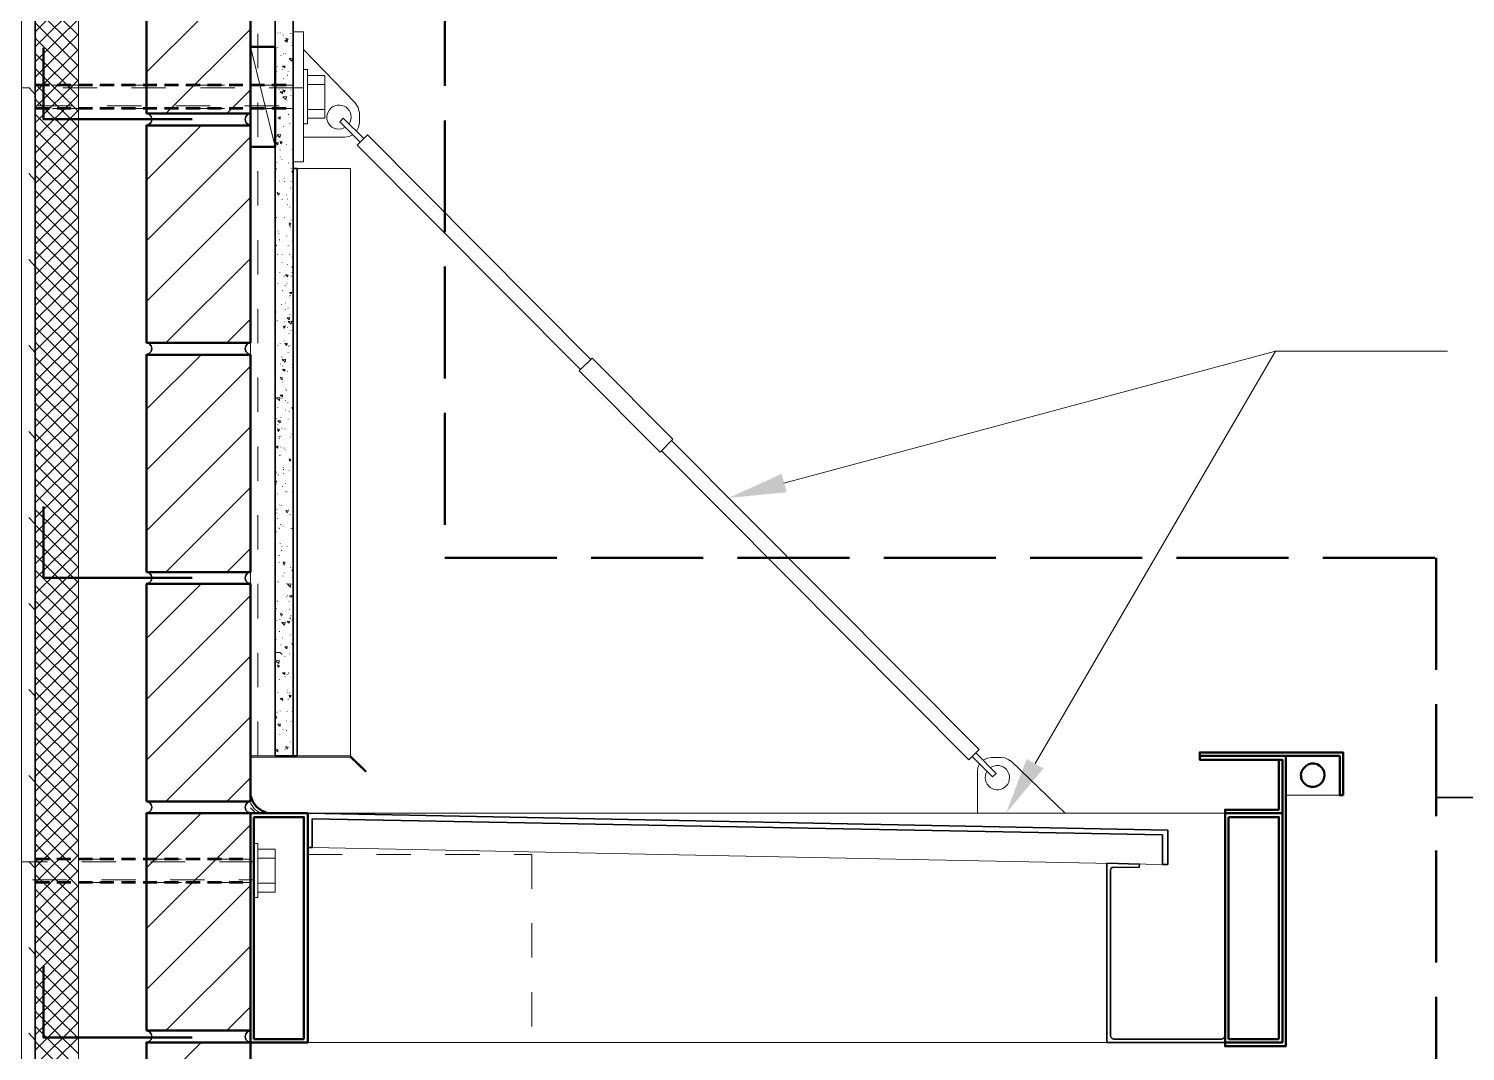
# Model space of a CAD drawing. Header units: inches. Extents: x 5 to 516, y -193 to 129.
# Drawn here: x 78.024 to 82.201, y -180.588 to -177.615 of the extents above; entities that cross this region are included whole.
import ezdxf

# ---------------------------------------------------------------- set-up
doc = ezdxf.new("R2010")
doc.units = ezdxf.units.IN
doc.header["$MEASUREMENT"] = 0
doc.linetypes.add('PDF_IMPORT', pattern=[1, 0.8, -0.2])
doc.layers.add('PDF8_Geometry', color=7, linetype='Continuous')
doc.layers.add('PDF8_Solid Fills', color=7, linetype='Continuous')

msp = doc.modelspace()

# ---------------------------------------------------------------- hatches: boundary and pattern name
at = {"layer": 'PDF8_Solid Fills', "transparency": 33554559}
for points in [[(78.0487701, -188.5757832), (78.0444044, -188.5757832), (78.0444044, -189.8902278), (78.0488489, -189.8857834), (78.0488487, -171.2291155), (78.0477376, -171.2291155)], [(78.0432922, -177.7746709), (78.0432922, -177.7824487), (78.0855144, -177.7824495), (78.0855144, -177.7746709)], [(78.1066241, -177.7746709), (78.1066241, -177.7824487), (78.1477352, -177.7824495), (78.1477352, -177.7746709)], [(78.1688483, -177.7746709), (78.1688483, -177.7824487), (78.2099594, -177.7824495), (78.2099594, -177.7746709)], [(78.2310725, -177.7746709), (78.2310725, -177.7824487), (78.2732948, -177.7824495), (78.2732948, -177.7746709)], [(78.2932922, -177.7746709), (78.2932922, -177.7824487), (78.3355145, -177.7824495), (78.3355145, -177.7746709)], [(78.3566241, -177.7746709), (78.3566241, -177.7824487), (78.3977352, -177.7824495), (78.3977352, -177.7746709)], [(78.4188483, -177.7746709), (78.4188483, -177.7824487), (78.4599595, -177.7824495), (78.4599595, -177.7746709)], [(78.4810726, -177.7746709), (78.4810726, -177.7824487), (78.5232948, -177.7824495), (78.5232948, -177.7746709)], [(78.5432923, -177.7746709), (78.5432923, -177.7824487), (78.5855145, -177.7824495), (78.5855145, -177.7746709)], [(78.6066241, -177.7746709), (78.6066241, -177.7824487), (78.6477353, -177.7824495), (78.6477353, -177.7746709)], [(78.6688484, -177.7746709), (78.6688484, -177.7824487), (78.7099595, -177.7824495), (78.7099595, -177.7746709)], [(78.7310726, -177.7746709), (78.7310726, -177.7824487), (78.7732948, -177.7824495), (78.7732948, -177.7746709)], [(78.0432922, -177.8424493), (78.0432922, -177.8502271), (78.0855144, -177.8502268), (78.0855144, -177.8424493)], [(78.1066241, -177.8424493), (78.1066241, -177.8502271), (78.1477352, -177.8502268), (78.1477352, -177.8424493)], [(78.1688483, -177.8424493), (78.1688483, -177.8502271), (78.2099594, -177.8502268), (78.2099594, -177.8424493)], [(78.2310725, -177.8424493), (78.2310725, -177.8502271), (78.2732948, -177.8502268), (78.2732948, -177.8424493)], [(78.2932922, -177.8424493), (78.2932922, -177.8502271), (78.3355145, -177.8502268), (78.3355145, -177.8424493)], [(78.3566241, -177.8424493), (78.3566241, -177.8502271), (78.3977352, -177.8502268), (78.3977352, -177.8424493)], [(78.4188483, -177.8424493), (78.4188483, -177.8502271), (78.4599595, -177.8502268), (78.4599595, -177.8424493)], [(78.4810726, -177.8424493), (78.4810726, -177.8502271), (78.5232948, -177.8502268), (78.5232948, -177.8424493)], [(78.5432923, -177.8424493), (78.5432923, -177.8502271), (78.5855145, -177.8502268), (78.5855145, -177.8424493)], [(78.6066241, -177.8424493), (78.6066241, -177.8502271), (78.6477353, -177.8502268), (78.6477353, -177.8424493)], [(78.6688484, -177.8424493), (78.6688484, -177.8502271), (78.7099595, -177.8502268), (78.7099595, -177.8424493)], [(78.7310726, -177.8424493), (78.7310726, -177.8502271), (78.7732948, -177.8502268), (78.7732948, -177.8424493)], [(78.0432922, -180.0246711), (78.0432922, -180.0324489), (78.0855144, -180.0324497), (78.0855144, -180.0246711)], [(78.1055164, -180.0246711), (78.1055164, -180.0324489), (78.1477387, -180.0324497), (78.1477387, -180.0246711)], [(78.1688483, -180.0246711), (78.1688483, -180.0324489), (78.2099594, -180.0324497), (78.2099594, -180.0246711)], [(78.2310725, -180.0246711), (78.2310725, -180.0324489), (78.2721837, -180.0324497), (78.2721837, -180.0246711)], [(78.2932922, -180.0246711), (78.2932922, -180.0324489), (78.3355145, -180.0324497), (78.3355145, -180.0246711)], [(78.3566241, -180.0246711), (78.3566241, -180.0324489), (78.3977352, -180.0324497), (78.3977352, -180.0246711)], [(78.4188483, -180.0246711), (78.4188483, -180.0324489), (78.4599595, -180.0324497), (78.4599595, -180.0246711)], [(78.4810726, -180.0246711), (78.4810726, -180.0324489), (78.5232948, -180.0324497), (78.5232948, -180.0246711)], [(78.5432923, -180.0246711), (78.5432923, -180.0324489), (78.5855145, -180.0324497), (78.5855145, -180.0246711)], [(78.6066241, -180.0246711), (78.6066241, -180.0324489), (78.6477353, -180.0324497), (78.6477353, -180.0246711)], [(78.0432922, -180.0924495), (78.0432922, -180.1002273), (78.0855144, -180.100227), (78.0855144, -180.0924495)], [(78.1055164, -180.0924495), (78.1055164, -180.1002273), (78.1477387, -180.100227), (78.1477387, -180.0924495)], [(78.1688483, -180.0924495), (78.1688483, -180.1002273), (78.2099594, -180.100227), (78.2099594, -180.0924495)], [(78.2310725, -180.0924495), (78.2310725, -180.1002273), (78.2721837, -180.100227), (78.2721837, -180.0924495)], [(78.2932922, -180.0924495), (78.2932922, -180.1002273), (78.3355145, -180.100227), (78.3355145, -180.0924495)], [(78.3566241, -180.0924495), (78.3566241, -180.1002273), (78.3977352, -180.100227), (78.3977352, -180.0924495)], [(78.4188483, -180.0924495), (78.4188483, -180.1002273), (78.4599595, -180.100227), (78.4599595, -180.0924495)], [(78.4810726, -180.0924495), (78.4810726, -180.1002273), (78.5232948, -180.100227), (78.5232948, -180.0924495)], [(78.5432923, -180.0924495), (78.5432923, -180.1002273), (78.5855145, -180.100227), (78.5855145, -180.0924495)], [(78.6066241, -180.0924495), (78.6066241, -180.1002273), (78.6477353, -180.100227), (78.6477353, -180.0924495)]]:
    msp.add_hatch(color=256, dxfattribs=at).paths.add_polyline_path(points)

# ---------------------------------------------------------------- linework, layer by layer
at = {"layer": 'PDF8_Geometry', "lineweight": 35}
for points in [[(78.0021816, -189.8957837), (78.0021816, -171.2291155), (78.0432928, -171.2291155), (78.0432928, -189.8957837)], [(78.7410688, -179.7291162), (78.7410688, -171.2291155), (78.793291, -171.2291155), (78.793291, -179.7291162)], [(78.8044052, -178.0213383), (78.8044052, -179.7291162), (78.7932941, -179.7291162), (78.7932941, -178.0213383)]]:
    msp.add_lwpolyline(points, close=True, dxfattribs=at)
at = {"layer": 'PDF8_Geometry', "lineweight": 15}
for points in [[(78.7410688, -179.7291162), (78.7410688, -171.2291155), (78.6688466, -171.2291155), (78.6688466, -179.7291162)], [(78.1688483, -189.8957837), (78.1688483, -175.9368932), (78.0432928, -175.9368932), (78.0432928, -189.8957837)]]:
    msp.add_lwpolyline(points, close=True, dxfattribs=at)
at = {"layer": 'PDF8_Geometry', "linetype": 'PDF_IMPORT', "lineweight": 15, "ltscale": 0.084444}
msp.add_lwpolyline([(78.6899575, -179.7291162), (78.6899575, -171.229115)], dxfattribs=at)
at = {"layer": 'PDF8_Geometry', "lineweight": 50}
for points in [[(78.3666248, -177.8613383), (78.3666248, -177.229116), (78.6688471, -177.229116), (78.6688471, -177.8613383)], [(78.6688484, -177.9580041), (78.6688484, -177.666893), (78.7410706, -177.666893), (78.7410706, -177.9580041)], [(78.3666248, -178.528005), (78.3666248, -177.8957827), (78.6688471, -177.8957827), (78.6688471, -178.528005)], [(78.3666248, -179.1946717), (78.3666248, -178.5624495), (78.6688471, -178.5624495), (78.6688471, -179.1946717)], [(78.3666248, -179.8613384), (78.3666248, -179.2291162), (78.6688471, -179.2291162), (78.6688471, -179.8613384)], [(81.6588479, -179.8857822), (81.6588479, -179.7402266), (81.6688479, -179.7402266), (81.6688479, -179.8957822), (81.5021812, -179.8957822), (81.5021812, -179.8857822)], [(78.3666248, -180.5280052), (78.3666248, -179.8957829), (78.6688471, -179.8957829), (78.6688471, -180.5280052)], [(78.3666248, -181.1946719), (78.3666248, -180.5624496), (78.6688471, -180.5624496), (78.6688471, -181.1946719)]]:
    msp.add_lwpolyline(points, close=True, dxfattribs=at)
at = {"layer": 'PDF8_Geometry', "lineweight": 15}
for points in [[(78.3666248, -177.7413378), (78.6688471, -177.4391155)], [(78.0432922, -177.6235603), (78.1688478, -177.4980047)], [(78.1688483, -177.6346709), (78.0432928, -177.5102265)], [(78.0432922, -177.666893), (78.1688478, -177.5424485)], [(78.1688483, -177.6791158), (78.0432928, -177.5535603)], [(78.0432922, -177.7113379), (78.1688478, -177.5868934)], [(78.1688483, -177.7235596), (78.0432928, -177.598004)], [(78.0432922, -177.7557816), (78.1688478, -177.6302261)], [(78.1688483, -177.7668934), (78.0432928, -177.642449)], [(78.4232926, -177.8613374), (78.6688482, -177.6157819)], [(78.7488496, -177.6280045), (78.7488496, -177.6268934)], [(78.7555138, -177.6280045), (78.7555138, -177.6268934)], [(78.7644023, -177.6335599), (78.7644023, -177.6324488)], [(78.7755152, -177.6468935), (78.7755152, -177.6535602), (78.7688485, -177.6491157)], [(78.7755152, -177.6468938), (78.7688485, -177.649116)], [(78.7788473, -177.6446705), (78.7721806, -177.6424483)], [(78.7788475, -177.6446714), (78.774403, -177.650227), (78.7721808, -177.6424492)], [(78.7866281, -177.6291156), (78.7866281, -177.6280045)], [(78.7899602, -177.6546712), (78.7899602, -177.6535601)], [(78.7932923, -178.0013381), (78.7932923, -177.6235603), (78.8232923, -177.6235603)], [(78.8232944, -177.6235603), (78.8232944, -178.0013381), (78.7932944, -178.0013381)], [(78.0432922, -177.8002265), (78.1688478, -177.674671)], [(78.1688483, -177.8113372), (78.0432928, -177.6868927)], [(78.7410688, -177.9580047), (78.6688466, -177.6668936)], [(78.7488496, -177.6691162), (78.7488496, -177.6680051)], [(78.7577382, -177.6935597), (78.7577382, -177.6924486)], [(78.7655145, -177.6891154), (78.7655145, -177.6880043)], [(78.771071, -177.6868933), (78.771071, -177.6857822)], [(78.788848, -177.6646708), (78.788848, -177.6635597)], [(78.8232944, -177.6746716), (78.9732945, -177.8302271)], [(78.0432922, -177.8435604), (78.1688478, -177.7191159)], [(78.1688483, -177.8557821), (78.0432928, -177.7302265)], [(78.7444054, -177.7391157), (78.7444054, -177.7380045)], [(78.7466252, -177.7246718), (78.7466252, -177.7235607)], [(78.7688466, -177.7224483), (78.7688466, -177.7280039), (78.7621799, -177.7235594)], [(78.7688466, -177.7224485), (78.7621799, -177.7235596)], [(78.7621824, -177.7335603), (78.7621824, -177.7324492)], [(78.7910702, -177.7002269), (78.788848, -177.7091157), (78.7810702, -177.701338)], [(78.7910724, -177.7002261), (78.7810724, -177.7013372)], [(78.8232944, -177.8913385), (78.8344056, -177.8913385), (78.8344056, -177.7335607), (78.8232944, -177.7335607)], [(78.0432922, -177.8880041), (78.1688478, -177.7635597)], [(78.0432922, -177.7791152), (78.0432922, -177.778004)], [(78.1688483, -177.900227), (78.0432928, -177.7746714)], [(78.7444054, -177.7802274), (78.7444054, -177.7791162)], [(78.7655145, -177.759116), (78.7655145, -177.7580049)], [(78.7766274, -177.7502263), (78.7766274, -177.7491152)], [(78.7788473, -177.7402267), (78.7788473, -177.7391156)], [(78.8344028, -177.7502263), (78.885514, -177.7502263)], [(78.8344028, -177.776893), (78.885514, -177.776893)], [(78.8855141, -177.8746714), (78.8855141, -177.7502269)], [(78.0432922, -177.8057819), (78.0244033, -177.7857819)], [(78.0432922, -177.932449), (78.1688478, -177.8080046)], [(78.1688483, -177.9446708), (78.0432928, -177.8191152)], [(78.59996, -177.8613374), (78.6688489, -177.7924485)], [(78.7521817, -177.7924491), (78.7521817, -177.791338)], [(78.7621824, -177.7968931), (78.7621824, -177.8035597), (78.7555158, -177.7980042)], [(78.7621824, -177.7968933), (78.7555158, -177.7980045)], [(78.7732908, -177.8113372), (78.7632908, -177.8124483)], [(78.7699588, -177.7946712), (78.7632921, -177.792449)], [(78.76996, -177.794671), (78.7666267, -177.7991155), (78.7632934, -177.7924488)], [(78.7732943, -177.811338), (78.7721831, -177.8202269), (78.7632943, -177.8124491)], [(78.7866281, -177.7935601), (78.7866281, -177.792449)], [(78.7866281, -177.8102273), (78.7866281, -177.8091162)], [(78.0432922, -177.9768939), (78.1688478, -177.8513384)], [(78.1688483, -177.9880046), (78.0432928, -177.8635602)], [(78.742181, -177.8357829), (78.742181, -177.8346718)], [(78.742181, -177.8635607), (78.742181, -177.8624496)], [(78.7588504, -177.8457825), (78.7588504, -177.8446714)], [(78.774403, -177.8246711), (78.774403, -177.82356)], [(78.7799595, -177.8646706), (78.7799595, -177.8635595)], [(78.7932923, -177.8468936), (78.7932923, -177.8457825)], [(78.8344028, -177.8491157), (78.885514, -177.8491157)], [(78.977736, -177.9124487), (78.9832916, -177.9013376), (78.9855138, -177.8880043), (78.9855138, -177.8602265), (78.9821805, -177.8435598), (78.9732916, -177.8302265)], [(78.0432922, -178.0213377), (78.1688478, -177.8957822)], [(78.3666248, -178.0546708), (78.5255137, -177.8957819)], [(78.7555138, -177.8713379), (78.7555138, -177.8780046), (78.7499582, -177.872449)], [(78.7555138, -177.8713382), (78.7499582, -177.8724493)], [(78.7655145, -177.8991159), (78.7655145, -177.8980048)], [(78.7832915, -177.8902263), (78.7832915, -177.8891152)], [(78.8344028, -177.8746714), (78.885514, -177.8746714)], [(78.9244036, -177.906894), (78.9344036, -177.9057829), (78.9444036, -177.9013385)], [(78.9988497, -177.9335601), (78.9388496, -177.8746712), (78.9288496, -177.8857823), (78.9877385, -177.9446712)], [(78.0432922, -178.0646716), (78.1688478, -177.9402271)], [(78.1688483, -178.0324495), (78.0432928, -177.9080051)], [(78.3666248, -178.2313382), (78.6688471, -177.929116)], [(78.7499607, -177.9457827), (78.7488496, -177.9524494), (78.7432941, -177.9468938)], [(78.7499618, -177.9457818), (78.7432952, -177.946893)], [(78.745513, -177.9280048), (78.745513, -177.9268937)], [(78.756626, -177.9224483), (78.746626, -177.9235594)], [(78.7566283, -177.9224491), (78.7544061, -177.931338), (78.7466283, -177.9235602)], [(78.7510695, -177.9291158), (78.7510695, -177.9280047)], [(78.7610702, -177.9435597), (78.7555147, -177.9424486)], [(78.7610715, -177.9435606), (78.7577382, -177.9491162), (78.7555159, -177.9424495)], [(78.7921801, -177.9113377), (78.7921801, -177.9102266)], [(78.8232944, -177.9302269), (78.9432945, -177.9302269), (78.9555167, -177.9280047), (78.9666278, -177.9235602)], [(78.9788482, -177.9535604), (79.0088482, -177.9235604)], [(79.6577378, -178.5757823), (79.0088488, -177.92356)], [(78.0432922, -178.1091153), (78.1688478, -177.9846709)], [(78.1688483, -178.0768933), (78.0432928, -177.9513377)], [(78.7555138, -177.9680043), (78.7555138, -177.9668932)], [(78.7555138, -177.9880046), (78.7555138, -177.9868935)], [(78.7732908, -177.9524494), (78.7732908, -177.9513383)], [(78.7899602, -177.9668932), (78.7899602, -177.9657821)], [(78.7921801, -177.9557826), (78.7921801, -177.9546715)], [(79.6288478, -178.6057822), (78.9788478, -177.9535599)], [(78.0432922, -178.1535602), (78.1688478, -178.0280047)], [(78.1688483, -178.1213382), (78.0432928, -177.9957826)], [(78.7432921, -178.0213375), (78.742181, -178.026893), (78.7410699, -178.026893)], [(78.7432932, -178.0213377), (78.7410709, -178.0213377)], [(78.745513, -178.0046717), (78.745513, -178.0035606)], [(78.759958, -177.994671), (78.759958, -177.9935599)], [(78.7799595, -178.0057817), (78.7799595, -178.0046706)], [(78.7877358, -178.0224488), (78.7877358, -178.0213377)], [(78.7932912, -178.0335604), (78.7921801, -178.0368938), (78.7888467, -178.029116)], [(78.7932923, -178.0313373), (78.7888478, -178.0291151)], [(78.8044052, -178.0213377), (78.9599608, -178.0213377), (78.9599608, -179.7291156), (78.8044052, -179.7291156)], [(78.0432922, -178.0557819), (78.0244033, -178.0357819)], [(78.0432922, -178.198004), (78.1688478, -178.0724484)], [(78.1688483, -178.1646709), (78.0432928, -178.0402264)], [(78.7532939, -178.0580052), (78.7532939, -178.056894)], [(78.7666267, -178.0491155), (78.7666267, -178.0480044)], [(78.7677389, -178.0602273), (78.7677389, -178.0591162)], [(78.7877358, -178.0591151), (78.7877358, -178.058004)], [(78.1688483, -178.2091158), (78.0432928, -178.0846713)], [(78.3666248, -178.4080045), (78.6688471, -178.1057823)], [(78.7532939, -178.0935604), (78.7466272, -178.0913382)], [(78.7532952, -178.0935602), (78.7499618, -178.0991157), (78.7466285, -178.0913379)], [(78.7610702, -178.1113375), (78.7610702, -178.1102263)], [(78.7732908, -178.0991157), (78.7732908, -178.0980046)], [(78.7766274, -178.1102264), (78.7766274, -178.1091153)], [(78.7855159, -178.0780043), (78.7855159, -178.0768932)], [(78.0432922, -178.2413378), (78.1688478, -178.1168934)], [(78.1688483, -178.2535596), (78.0432928, -178.128004)], [(78.7766274, -178.1257824), (78.7766274, -178.1246713)], [(78.7832915, -178.1335599), (78.7832915, -178.1324488)], [(78.0432922, -178.2857827), (78.1688478, -178.1613383)], [(78.1688483, -178.2980045), (78.0432928, -178.1724489)], [(78.7444054, -178.1635598), (78.7444054, -178.1624487)], [(78.7677389, -178.1646709), (78.7677389, -178.1635598)], [(78.7866249, -178.1813378), (78.7832915, -178.1868933), (78.7810693, -178.1791156)], [(78.7810717, -178.1891155), (78.7810717, -178.1880044)], [(78.7866281, -178.181338), (78.7810726, -178.1791158)], [(78.7855159, -178.1913376), (78.7855159, -178.1902265)], [(78.7877358, -178.1713384), (78.7877358, -178.1702273)], [(78.0432922, -178.3302265), (78.1688478, -178.2046709)], [(78.1688483, -178.3424494), (78.0432928, -178.2168938)], [(78.7499618, -178.2035605), (78.7499618, -178.2024493)], [(78.7510695, -178.2102268), (78.7510695, -178.2091157)], [(78.7532939, -178.2291161), (78.7532939, -178.228005)], [(78.774403, -178.2180043), (78.774403, -178.2168932)], [(78.7910724, -178.2313382), (78.7910724, -178.2302271)], [(78.7921801, -178.2235596), (78.7921801, -178.2224485)], [(78.0432922, -178.3746714), (78.1688478, -178.2491158)], [(78.1688483, -178.3857821), (78.0432928, -178.2613376)], [(78.7410688, -178.2480042), (78.7444021, -178.2435598)], [(78.7444054, -178.24356), (78.741072, -178.2424488)], [(78.7477374, -178.2713377), (78.7477374, -178.2702266)], [(78.7610702, -178.2713377), (78.7610702, -178.2702266)], [(78.7788473, -178.244671), (78.7788473, -178.2435599)], [(78.7821839, -178.2724488), (78.7821839, -178.2713377)], [(78.7899602, -178.2791152), (78.7899602, -178.2780041)], [(78.0432922, -178.3057819), (78.0244033, -178.2857819)], [(78.0432922, -178.4191163), (78.1688478, -178.2935607)], [(78.1688483, -178.430227), (78.0432928, -178.3057825)], [(78.4232926, -178.5280042), (78.6688482, -178.2824486)], [(78.7544061, -178.3235601), (78.7544061, -178.322449)], [(78.7610702, -178.2957823), (78.7610702, -178.2946712)], [(78.7766274, -178.3002266), (78.7766274, -178.2991155)], [(78.7932923, -178.3057819), (78.7888478, -178.306893)], [(78.7932923, -178.3113372), (78.7888478, -178.3068928)], [(78.0432922, -178.462449), (78.1688478, -178.3380045)], [(78.1688483, -178.4746719), (78.0432928, -178.3491163)], [(78.7488496, -178.3568932), (78.7488496, -178.3557821)], [(78.7666267, -178.3346708), (78.7666267, -178.3335596)], [(78.7699588, -178.3613375), (78.7699588, -178.3602264)], [(78.7788473, -178.3313376), (78.7721806, -178.3291153)], [(78.7788485, -178.3313385), (78.7755152, -178.335783), (78.7721819, -178.3291163)], [(78.7721831, -178.3324486), (78.7721831, -178.3313375)], [(78.774403, -178.3557821), (78.774403, -178.354671)], [(78.7877358, -178.3346708), (78.7877358, -178.3335596)], [(78.788848, -178.3246712), (78.788848, -178.3235601)], [(78.0432922, -178.5068939), (78.1688478, -178.3824494)], [(78.1688483, -178.5191156), (78.0432928, -178.3935601)], [(78.7621824, -178.3768935), (78.7621824, -178.3757824)], [(78.7888469, -178.3802265), (78.7877358, -178.3857821), (78.7821803, -178.3813376)], [(78.788848, -178.3802267), (78.7821813, -178.3813378)], [(78.7821839, -178.3924485), (78.7821839, -178.3913373)], [(78.7855159, -178.3902263), (78.7855159, -178.3891152)], [(78.0432922, -178.5513377), (78.1688478, -178.4257821)], [(78.1688483, -178.5624495), (78.0432928, -178.438005)], [(78.7432932, -178.4391155), (78.7432932, -178.4380044)], [(78.7588504, -178.4180041), (78.7588504, -178.416893)], [(78.7699588, -178.431338), (78.7699588, -178.4302269)], [(78.771071, -178.4124488), (78.771071, -178.4113377)], [(78.7788473, -178.4268938), (78.7788473, -178.4257826)], [(78.7832915, -178.4457819), (78.7832915, -178.4446708)], [(78.0432922, -178.5957826), (78.1688478, -178.470227)], [(78.1688483, -178.6068932), (78.0432928, -178.4824488)], [(78.59996, -178.5280042), (78.6688489, -178.4591153)], [(78.7410688, -178.4824493), (78.7410688, -178.4813382)], [(78.7466252, -178.4646711), (78.7466252, -178.46356)], [(78.7699588, -178.4802272), (78.7644032, -178.4791161)], [(78.76996, -178.480227), (78.7666267, -178.4857825), (78.7644045, -178.4791158)], [(78.7688466, -178.4680043), (78.7688466, -178.4668932)], [(78.7699588, -178.4780039), (78.7699588, -178.4768928)], [(78.7821828, -178.4546713), (78.7810717, -178.4613379), (78.7755161, -178.4557824)], [(78.7821839, -178.4546715), (78.7755172, -178.4557826)], [(78.7766274, -178.4835604), (78.7766274, -178.4824493)], [(78.7888469, -178.4646708), (78.7877358, -178.4735597), (78.7788469, -178.4657819)], [(78.788848, -178.4646711), (78.778848, -178.4657822)], [(78.7844037, -178.4657822), (78.7844037, -178.4646711)], [(78.7921801, -178.4535605), (78.7921801, -178.4524494)], [(78.0432922, -178.6391153), (78.1688478, -178.5146708)], [(78.1688483, -178.6513381), (78.0432928, -178.5257826)], [(78.7555138, -178.5302274), (78.7555138, -178.5291163)], [(78.7666267, -178.5235599), (78.7666267, -178.5224488)], [(78.7755141, -178.5291161), (78.774403, -178.5357827), (78.7688475, -178.5302272)], [(78.7755152, -178.5291152), (78.7688485, -178.5302263)], [(78.7810717, -178.5013374), (78.7810717, -178.5002263)], [(78.7877358, -178.4924489), (78.7877358, -178.4913378)], [(78.0432922, -178.5557819), (78.0244033, -178.5357819)], [(78.0432922, -178.6835602), (78.1688478, -178.5591157)], [(78.1688483, -178.6957819), (78.0432928, -178.5702263)], [(78.3666248, -178.7213375), (78.5255137, -178.5624486)], [(78.7488496, -178.5357827), (78.7488496, -178.5346716)], [(78.759958, -178.5702269), (78.759958, -178.5691158)], [(78.7788473, -178.556893), (78.7788473, -178.5557819)], [(78.7799595, -178.5391159), (78.7799595, -178.5380048)], [(78.7832915, -178.5368938), (78.7832915, -178.5357827)], [(79.8966275, -178.8080048), (79.8599608, -178.8457826), (79.6244053, -178.6091159), (79.662183, -178.5724492)], [(79.8966271, -178.8080052), (79.6621827, -178.5724496)], [(80.2199598, -178.9357823), (81.6488489, -178.5524489), (82.1488489, -178.5524489)], [(80.9499606, -179.7513375), (81.6488496, -178.5524486)], [(78.0432922, -178.7280039), (78.1688478, -178.6024484)], [(78.1688483, -178.7391157), (78.0432928, -178.6146713)], [(78.3666248, -178.898005), (78.6688471, -178.5957827)], [(78.756626, -178.5902272), (78.756626, -178.5891161)], [(78.7710699, -178.5757819), (78.7699588, -178.5846708), (78.7610699, -178.576893)], [(78.771071, -178.5757823), (78.761071, -178.5768934)], [(78.7688466, -178.6046709), (78.7688466, -178.6102264), (78.7621799, -178.605782)], [(78.7688466, -178.6046711), (78.7621799, -178.6057822)], [(78.7632946, -178.5957826), (78.7632946, -178.5946715)], [(78.7644023, -178.5791154), (78.7644023, -178.5780043)], [(78.7766274, -178.6124486), (78.7766274, -178.6113374)], [(78.7910724, -178.5913383), (78.7910724, -178.5902272)], [(78.7910724, -178.6002268), (78.7910724, -178.5991157)], [(78.0432922, -178.7724488), (78.1688478, -178.6468933)], [(78.7621824, -178.6302267), (78.7555158, -178.6280045)], [(78.7621837, -178.6302265), (78.7588504, -178.6357821), (78.755517, -178.6280043)], [(78.7621824, -178.634671), (78.7621824, -178.6335599)], [(78.7632946, -178.6424485), (78.7632946, -178.6413374)], [(78.0432922, -178.8168937), (78.1688478, -178.6913382)], [(78.1688483, -178.7835595), (78.0432928, -178.659115)], [(78.754405, -178.686893), (78.7532939, -178.6957819), (78.744405, -178.6880041)], [(78.7544061, -178.6868934), (78.7444061, -178.6880045)], [(78.7621824, -178.6791157), (78.7621824, -178.6846712), (78.7555158, -178.6802268)], [(78.7621824, -178.6791159), (78.7555158, -178.680227)], [(78.759958, -178.6902266), (78.759958, -178.6891155)], [(78.771071, -178.6957819), (78.771071, -178.6946708)], [(78.7721831, -178.6624488), (78.7721831, -178.6613377)], [(78.7732908, -178.6680041), (78.7732908, -178.666893)], [(78.0432922, -178.8602264), (78.1688478, -178.735782)], [(78.1688483, -178.8280044), (78.0432928, -178.7035599)], [(78.7488496, -178.7168933), (78.7488496, -178.7157822)], [(78.771071, -178.7235597), (78.771071, -178.7224486)], [(78.7777396, -178.7013384), (78.7777396, -178.7002272)], [(78.7810717, -178.7280039), (78.7810717, -178.7268928)], [(78.7932912, -178.7202263), (78.7921801, -178.7235597), (78.7888467, -178.7157819)], [(78.7932923, -178.7168933), (78.7888478, -178.7157822)], [(78.0432922, -178.9046713), (78.1688478, -178.7802269)], [(78.1688483, -178.8724493), (78.0432928, -178.7468937)], [(78.3666248, -179.0746712), (78.6688471, -178.772449)], [(78.7444054, -178.7491153), (78.7444054, -178.7480042)], [(78.7532939, -178.7802274), (78.7477383, -178.7780052)], [(78.7532952, -178.7802272), (78.7499618, -178.7857828), (78.7477396, -178.778005)], [(78.7555138, -178.7535596), (78.7488471, -178.7546707)], [(78.7555138, -178.7535604), (78.7555138, -178.7602271), (78.7488471, -178.7546716)], [(78.7488496, -178.7657824), (78.7488496, -178.7646713)], [(78.7577382, -178.7457821), (78.7577382, -178.744671)], [(78.759958, -178.7780042), (78.759958, -178.7768931)], [(78.7688466, -178.7791152), (78.7688466, -178.7780041)], [(78.7788473, -178.7502264), (78.7788473, -178.7491153)], [(78.0432922, -178.805782), (78.0244033, -178.785782)], [(78.0432922, -178.9491162), (78.1688478, -178.8235607)], [(78.1688483, -178.9168931), (78.0432928, -178.7913375)], [(78.7510695, -178.8013377), (78.7510695, -178.8002266)], [(78.7532939, -178.805782), (78.7532939, -178.8046708)], [(78.7555138, -178.8013377), (78.7555138, -178.8002266)], [(78.7855159, -178.8024488), (78.7855159, -178.8013376)], [(78.7899602, -178.7935602), (78.7899602, -178.7924491)], [(80.7577382, -179.740227), (80.7877382, -179.710227), (79.8932937, -178.8124491)], [(78.1688483, -178.9602269), (78.0432928, -178.8357825)], [(78.7488496, -178.8280041), (78.7488496, -178.8346708), (78.7432941, -178.8291152)], [(78.7488496, -178.8280044), (78.7432941, -178.8291155)], [(78.7532939, -178.8568932), (78.7532939, -178.8557821)], [(78.7577382, -178.8313376), (78.7577382, -178.8302265)], [(78.7577382, -178.8546711), (78.7577382, -178.85356)], [(78.7666267, -178.8346708), (78.7666267, -178.8335597)], [(78.7699588, -178.8391151), (78.7699588, -178.838004)], [(78.7866249, -178.8680049), (78.7832915, -178.8724493), (78.7810693, -178.8657826)], [(78.7866281, -178.868005), (78.7810726, -178.8657828)], [(78.7921801, -178.8557822), (78.7921801, -178.8546711)], [(80.7577383, -179.7402269), (79.8632938, -178.8413379)], [(78.0432922, -178.99356), (78.1688478, -178.8680045)], [(78.1688483, -179.0046718), (78.0432928, -178.8802274)], [(78.7432921, -178.9035601), (78.742181, -178.9091156), (78.7410699, -178.9091156)], [(78.7432932, -178.9035603), (78.7410709, -178.9035603)], [(78.7644023, -178.8902264), (78.7644023, -178.8891152)], [(78.7655145, -178.8968939), (78.7655145, -178.8957828)], [(78.7655145, -178.9091156), (78.7655145, -178.9080045)], [(78.7810717, -178.899116), (78.7810717, -178.8980049)], [(78.0432922, -179.0368939), (78.1688478, -178.9124494)], [(78.1688483, -179.0491156), (78.0432928, -178.92356)], [(78.4232926, -179.1946709), (78.6688482, -178.9491153)], [(78.745513, -178.930227), (78.7410686, -178.9291159)], [(78.7455143, -178.9302268), (78.742181, -178.9346713), (78.7410699, -178.9346713)], [(78.7444054, -178.9391155), (78.7444054, -178.9380044)], [(78.7499618, -178.9124488), (78.7499618, -178.9113377)], [(78.7621824, -178.9457819), (78.7621824, -178.9446708)], [(78.771071, -178.9368934), (78.771071, -178.9357823)], [(78.0432922, -179.0813376), (78.1688478, -178.9568932)], [(78.1688483, -179.0935605), (78.0432928, -178.9680049)], [(78.7477374, -178.9680044), (78.7477374, -178.9668933)], [(78.7721831, -178.961338), (78.7721831, -178.9602269)], [(78.774403, -178.962449), (78.774403, -178.9613379)], [(78.7910724, -178.9602269), (78.7910724, -178.9591158)], [(78.0432922, -179.1257825), (78.1688478, -179.000227)], [(78.1688483, -179.1368932), (78.0432928, -179.0124487)], [(78.742181, -179.0013375), (78.742181, -179.0002264)], [(78.745513, -179.0135603), (78.745513, -179.0124492)], [(78.745513, -179.0235599), (78.745513, -179.0224488)], [(78.7544061, -179.0002264), (78.7544061, -178.9991153)], [(78.759958, -179.0013375), (78.759958, -179.0002264)], [(78.7788473, -179.0168935), (78.7721806, -179.0157824)], [(78.7788485, -179.0168933), (78.7755152, -179.0224489), (78.7721819, -179.0157822)], [(78.7799595, -179.0146714), (78.7799595, -179.0135603)], [(78.7832915, -179.0280042), (78.7832915, -179.0268931)], [(78.0432922, -179.055782), (78.0244033, -179.035782)], [(78.0432922, -179.1702263), (78.1688478, -179.0446707)], [(78.1688483, -179.1813381), (78.0432928, -179.0568936)], [(78.7477374, -179.040227), (78.7477374, -179.0391159)], [(78.7510695, -179.0668938), (78.7510695, -179.0657827)], [(78.7532939, -179.0680048), (78.7532939, -179.0668937)], [(78.7577382, -179.056893), (78.7577382, -179.0557819)], [(78.7644023, -179.0613373), (78.7644023, -179.0602262)], [(78.7877358, -179.0691159), (78.7877358, -179.0680048)], [(78.788848, -179.0680048), (78.788848, -179.0668937)], [(78.0432922, -179.2146712), (78.1688478, -179.0891156)], [(78.1688483, -179.2257819), (78.0432928, -179.1013374)], [(78.742181, -179.085783), (78.742181, -179.0846719)], [(78.7432932, -179.0791155), (78.7432932, -179.0780044)], [(78.7555138, -179.1124486), (78.7555138, -179.1113375)], [(78.7921801, -179.0935605), (78.7921801, -179.0924494)], [(78.0432922, -179.258005), (78.1688478, -179.1335606)], [(78.1688483, -179.2702268), (78.0432928, -179.1446712)], [(78.59996, -179.1946709), (78.6688489, -179.125782)], [(78.7521817, -179.1468939), (78.7521817, -179.1457828)], [(78.7588504, -179.1324489), (78.7588504, -179.1313378)], [(78.759958, -179.1202272), (78.759958, -179.1191161)], [(78.7755152, -179.1213383), (78.7755152, -179.1202271)], [(78.0432922, -179.3024488), (78.1688478, -179.1780043)], [(78.1688483, -179.3146717), (78.0432928, -179.1891161)], [(78.7521817, -179.1680042), (78.7521817, -179.166893)], [(78.7644023, -179.1713385), (78.7644023, -179.1702274)], [(78.7699588, -179.1668931), (78.7644032, -179.1646709)], [(78.76996, -179.1668929), (78.7666267, -179.1724484), (78.7644045, -179.1646706)], [(78.7666267, -179.1746717), (78.7666267, -179.1735606)], [(78.7677389, -179.1980041), (78.7677389, -179.196893)], [(78.7855159, -179.1824491), (78.7855159, -179.181338)], [(78.7932923, -179.1880045), (78.7888478, -179.1891156)], [(78.7932923, -179.1935598), (78.7888478, -179.1891154)], [(78.0432922, -179.3468937), (78.1688478, -179.2213381)], [(78.1688483, -179.3580044), (78.0432928, -179.2335599)], [(78.3666248, -179.3880043), (78.5255137, -179.2291154)], [(78.7499618, -179.2235597), (78.7499618, -179.2224486)], [(78.7632946, -179.2068937), (78.7632946, -179.2057826)], [(78.774403, -179.228004), (78.774403, -179.2268929)], [(78.7866271, -179.2291158), (78.7855159, -179.2380047), (78.7766271, -179.2302269)], [(78.7866281, -179.2291162), (78.7766281, -179.2302273)], [(78.7910724, -179.211338), (78.7910724, -179.2102269)], [(78.0432922, -179.3913386), (78.1688478, -179.265783)], [(78.1688483, -179.4024493), (78.0432928, -179.2780048)], [(78.3666248, -179.5646717), (78.6688471, -179.2624494)], [(78.7466252, -179.2791153), (78.7466252, -179.2780042)], [(78.7477374, -179.2802275), (78.7477374, -179.2791164)], [(78.7732908, -179.2680046), (78.7732908, -179.2668935)], [(78.7766274, -179.2635604), (78.7766274, -179.2624492)], [(78.7810717, -179.2813374), (78.7810717, -179.2802263)], [(78.7888469, -179.2624491), (78.7877358, -179.2680046), (78.7821803, -179.2635602)], [(78.788848, -179.2624493), (78.7821813, -179.2635604)], [(78.788848, -179.2668936), (78.788848, -179.2657824)], [(78.0432922, -179.305782), (78.0244033, -179.285782)], [(78.0432922, -179.4346713), (78.1688478, -179.3102268)], [(78.1688483, -179.4468942), (78.0432928, -179.3213386)], [(78.7444054, -179.3013377), (78.7444054, -179.3002266)], [(78.7621824, -179.3168938), (78.7555158, -179.3146716)], [(78.7621837, -179.3168936), (78.7588504, -179.3224491), (78.755517, -179.3146713)], [(78.7821839, -179.3035599), (78.7821839, -179.3024487)], [(78.7866281, -179.3224491), (78.7866281, -179.321338)], [(78.0432922, -179.4791162), (78.1688478, -179.3546717)], [(78.1688483, -179.4913379), (78.0432928, -179.3657824)], [(78.745513, -179.335783), (78.745513, -179.3346719)], [(78.7532939, -179.3680051), (78.7532939, -179.366894)], [(78.7544061, -179.3335598), (78.7544061, -179.3324487)], [(78.7699588, -179.3402273), (78.7599588, -179.3413384)], [(78.7699611, -179.3402269), (78.7677389, -179.3491158), (78.7599611, -179.341338)], [(78.7821828, -179.3368938), (78.7810717, -179.3435605), (78.7755161, -179.3380049)], [(78.7821839, -179.336893), (78.7755172, -179.3380041)], [(78.7832915, -179.3291155), (78.7832915, -179.3280044)], [(78.7855159, -179.3291155), (78.7855159, -179.3280044)], [(78.788848, -179.3346708), (78.788848, -179.3335597)], [(78.0432922, -179.52356), (78.1688478, -179.3980044)], [(78.7432932, -179.3913386), (78.7432932, -179.3902275)], [(78.7577382, -179.4068935), (78.7577382, -179.4057824)], [(78.7621824, -179.3868932), (78.7621824, -179.3857821)], [(78.7844037, -179.3780047), (78.7844037, -179.3768936)], [(78.7932912, -179.4068934), (78.7921801, -179.4091157), (78.7888467, -179.402449)], [(78.7932923, -179.4035603), (78.7888478, -179.4024492)], [(78.0432922, -179.5680049), (78.1688478, -179.4424493)], [(78.1688483, -179.5346718), (78.0432928, -179.4102273)], [(78.3666248, -179.7413379), (78.6688471, -179.4391157)], [(78.742181, -179.445782), (78.742181, -179.4446708)], [(78.7588504, -179.4335602), (78.7577392, -179.4302269), (78.7544059, -179.4280047), (78.7432948, -179.4280047)], [(78.7610702, -179.4335602), (78.7610702, -179.4324491)], [(78.7688466, -179.4402266), (78.7688466, -179.4391155)], [(78.7755141, -179.4113375), (78.774403, -179.4180042), (78.7688475, -179.4124486)], [(78.7755152, -179.4113378), (78.7688485, -179.4124489)], [(78.7821839, -179.4335602), (78.7821839, -179.4324491)], [(78.0432922, -179.6124486), (78.1688478, -179.4868931)], [(78.1688483, -179.5791155), (78.0432928, -179.4546711)], [(79.003295, -179.775783), (78.9588506, -179.7324496), (78.6710728, -179.7324496), (78.6688505, -179.7313385), (78.6688505, -179.4824496), (78.6710728, -179.4824496), (78.6710728, -179.7268941), (78.6721839, -179.7291163), (78.673295, -179.7291163)], [(78.7521806, -179.4513381), (78.7510695, -179.4602269), (78.7421806, -179.4524492)], [(78.7521817, -179.4513384), (78.7421817, -179.4524495)], [(78.7532939, -179.4668933), (78.7477383, -179.4646711)], [(78.7532952, -179.4668932), (78.7499618, -179.4713376), (78.7477396, -179.4646709)], [(78.7688466, -179.4868934), (78.7688466, -179.492449), (78.7621799, -179.4880045)], [(78.7688466, -179.4868937), (78.7621799, -179.4880048)], [(78.7755152, -179.4935601), (78.7755152, -179.4924489)], [(78.7799595, -179.4891158), (78.7799595, -179.4880047)], [(78.0432922, -179.6557825), (78.1688478, -179.531338)], [(78.1688483, -179.6235604), (78.0432928, -179.499116)], [(78.7532939, -179.506894), (78.7532939, -179.5057829)], [(78.7699588, -179.4991154), (78.7699588, -179.4980043)], [(78.0432922, -179.555782), (78.0244033, -179.535782)], [(78.0432922, -179.7002262), (78.1688478, -179.5757818)], [(78.1688483, -179.6680042), (78.0432928, -179.5424486)], [(78.7488496, -179.5457824), (78.7488496, -179.5446713)], [(78.7621824, -179.5613373), (78.7555158, -179.5624485)], [(78.7621824, -179.5613382), (78.7621824, -179.5668938), (78.7555158, -179.5624494)], [(78.7632946, -179.5680049), (78.7632946, -179.5668938)], [(78.7755152, -179.538005), (78.7755152, -179.5368938)], [(78.7777396, -179.5446714), (78.7777396, -179.5435602)], [(78.7788473, -179.5646717), (78.7788473, -179.5635606)], [(78.7877358, -179.5535599), (78.7810691, -179.5524488)], [(78.787736, -179.5535597), (78.7832915, -179.5591152), (78.7810693, -179.5524485)], [(78.7832915, -179.5468935), (78.7832915, -179.5457824)], [(78.1688483, -179.7124491), (78.0432928, -179.5868935)], [(78.4232926, -179.8613376), (78.6688482, -179.615782)], [(78.745513, -179.615783), (78.7410686, -179.6146719)], [(78.7455143, -179.6157827), (78.742181, -179.6213383), (78.7410699, -179.6202272)], [(78.7466252, -179.602449), (78.7466252, -179.6013379)], [(78.7555138, -179.5991158), (78.7555138, -179.5980047)], [(78.7755152, -179.6002269), (78.7755152, -179.5991158)], [(78.7899602, -179.6002269), (78.7899602, -179.5991158)], [(78.0432922, -179.7446711), (78.1688478, -179.6191156)], [(78.1688483, -179.7557818), (78.0432928, -179.6313373)], [(78.7555138, -179.6357819), (78.7555138, -179.6424486), (78.7488471, -179.636893)], [(78.7555138, -179.6357822), (78.7488471, -179.6368933)], [(78.7510695, -179.6424486), (78.7510695, -179.6413374)], [(78.7632946, -179.6524493), (78.7632946, -179.6513382)], [(78.7732908, -179.6280047), (78.7732908, -179.6268936)], [(78.7732908, -179.6557825), (78.7732908, -179.6546714)], [(78.7877358, -179.6302268), (78.7877358, -179.6291157)], [(78.0432922, -179.789116), (78.1688478, -179.6635605)], [(78.1688483, -179.8002267), (78.0432928, -179.6757822)], [(78.7544061, -179.6680042), (78.7544061, -179.6668931)], [(78.7788473, -179.7035606), (78.7721806, -179.7013383)], [(78.7788485, -179.7035603), (78.7755152, -179.7091159), (78.7721819, -179.7013381)], [(78.7844037, -179.6891156), (78.7844037, -179.6880045)], [(78.7921801, -179.6702263), (78.7921801, -179.6691152)], [(78.0432922, -179.8324487), (78.1688478, -179.7080043)], [(78.1688483, -179.8446716), (78.0432928, -179.719116)], [(79.0032939, -179.7757821), (79.0055161, -179.7735599), (78.9599606, -179.7291155), (78.6732939, -179.7291155)], [(78.7488496, -179.7102267), (78.7488496, -179.7168934), (78.742183, -179.7113378)], [(78.7488496, -179.710227), (78.742183, -179.7113381)], [(78.7477374, -179.7291162), (78.7477374, -179.7280051)], [(78.7699588, -179.711338), (78.7699588, -179.7102269)], [(78.771071, -179.7068938), (78.771071, -179.7057827)], [(80.8266267, -179.7902271), (80.7666267, -179.7313382)], [(80.7777375, -179.7202266), (80.8366264, -179.7802266), (80.8266264, -179.7902266)], [(80.8232923, -179.7335605), (80.8110701, -179.7357827), (80.7988479, -179.7413383)], [(80.88107, -179.7457822), (80.8721811, -179.7391155), (80.8621811, -179.7346711), (80.8521811, -179.73356), (80.8232923, -179.73356)], [(78.0432922, -179.8768936), (78.1688478, -179.7524492)], [(78.1688483, -179.8891154), (78.0432928, -179.7635598)], [(80.7888482, -179.7524497), (80.7832926, -179.7635608), (80.7821815, -179.7757831)], [(80.7821818, -179.7757821), (80.7821818, -179.8957821)], [(81.0377383, -179.8957829), (80.8810716, -179.7457829)], [(78.0432922, -179.805782), (78.0244033, -179.785782)], [(78.0432922, -179.9213385), (78.1688478, -179.795783)], [(78.1688483, -179.9324492), (78.0432928, -179.8080048)], [(78.59996, -179.8613376), (78.6688489, -179.7924487)], [(78.0432922, -179.9657823), (78.1688478, -179.8402268)], [(78.1688483, -179.9768941), (78.0432928, -179.8524497)], [(78.6688484, -179.8668929), (78.6810706, -179.8835596), (78.6977373, -179.8957818)], [(81.8355153, -179.8435605), (81.6788486, -179.8435605)], [(78.0432922, -180.0091162), (78.1688478, -179.8846717)], [(78.1688483, -180.0213379), (78.0432928, -179.8968934)], [(78.3666248, -180.054671), (78.5255137, -179.8957821)], [(78.6688484, -179.8802268), (78.6844039, -179.8957824)], [(78.8332952, -179.8957829), (81.5021842, -179.8957829)], [(78.0432922, -180.0535599), (78.1688478, -179.9291155)], [(78.1688483, -180.0657828), (78.0432928, -179.9402272)], [(78.3666248, -180.2313384), (78.6688471, -179.9291161)], [(78.0432922, -180.0980048), (78.1688478, -179.9735604)], [(78.1688483, -180.1102265), (78.0432928, -179.984671)], [(78.6788491, -180.1413387), (78.6899602, -180.1413387), (78.6899602, -179.9835609), (78.6788491, -179.9835609)], [(78.0432922, -180.1424486), (78.1688478, -180.016893)], [(78.0432922, -180.0291153), (78.0432922, -180.0280042)], [(78.1688483, -180.1535604), (78.0432928, -180.0291159)], [(78.6899575, -180.0002265), (78.7410686, -180.0002265)], [(78.6899575, -180.0268932), (78.7410686, -180.0268932)], [(78.7410688, -180.1257826), (78.7410688, -180.000227)], [(81.3199603, -180.0446714), (78.848849, -179.9957825)], [(78.0432922, -180.0557821), (78.0244033, -180.0357821)], [(78.0432922, -180.1868935), (78.1688478, -180.0613379)], [(78.1688483, -180.1980042), (78.0432928, -180.0735597)], [(78.0432922, -180.0968938), (78.0432922, -180.0957826)], [(78.0432922, -180.2302273), (78.1688478, -180.1057829)], [(78.1688483, -180.2424491), (78.0432928, -180.1168935)], [(78.3666248, -180.4080047), (78.6688471, -180.1057824)], [(78.6899575, -180.0991159), (78.7410686, -180.0991159)], [(78.0432922, -180.2746711), (78.1688478, -180.1502266)], [(78.6899575, -180.1257826), (78.7410686, -180.1257826)], [(78.0432922, -180.319116), (78.1688478, -180.1935604)], [(78.1688483, -180.286894), (78.0432928, -180.1613384)], [(78.0432922, -180.3635609), (78.1688478, -180.2380053)], [(78.1688483, -180.3302267), (78.0432928, -180.2057822)], [(78.0432922, -180.3057821), (78.0244033, -180.2857821)], [(78.0432922, -180.4068936), (78.1688478, -180.2824491)], [(78.1688483, -180.3746716), (78.0432928, -180.2502271)], [(78.4232926, -180.5280043), (78.6688482, -180.2824487)], [(78.0432922, -180.4513385), (78.1688478, -180.326894)], [(78.1688483, -180.4191165), (78.0432928, -180.2935609)], [(78.1688483, -180.4635602), (78.0432928, -180.3380047)], [(78.0432922, -180.4957823), (78.1688478, -180.3713378)], [(78.1688483, -180.5080051), (78.0432928, -180.3824496)], [(78.0432922, -180.5402272), (78.1688478, -180.4146716)], [(78.1688483, -180.5513378), (78.0432928, -180.4268934)], [(78.0432922, -180.5846709), (78.1688478, -180.4591154)], [(78.1688483, -180.5957827), (78.0432928, -180.4713383)], [(78.59996, -180.5280043), (78.6688489, -180.4591154)], [(78.0432922, -180.5557821), (78.0244033, -180.5357821)], [(78.0432922, -180.6280048), (78.1688478, -180.5035603)], [(78.1688483, -180.6402265), (78.0432928, -180.5146709)], [(78.0432922, -180.6724485), (78.1688478, -180.5480041)], [(78.1688483, -180.6846714), (78.0432928, -180.5591158)], [(78.3666248, -180.7213377), (78.5255137, -180.5624488)], [(78.835515, -180.5624496), (81.5021819, -180.5624496)]]:
    msp.add_lwpolyline(points, dxfattribs=at)
at = {"layer": 'PDF8_Geometry', "linetype": 'PDF_IMPORT', "lineweight": 50, "ltscale": 0.406667}
msp.add_lwpolyline([(82.1155152, -179.1535603), (82.1155152, -180.7568939), (77.1355133, -180.7568941), (77.135514, -177.4557821), (79.2344022, -177.4557825), (79.2344047, -179.1535598), (82.1155162, -179.1535603)], dxfattribs=at)
at = {"layer": 'PDF8_Geometry', "lineweight": 50}
for points in [[(78.4999618, -177.8780046), (78.0677396, -177.8780046), (78.0677396, -177.6702268)], [(78.4999618, -179.211338), (78.0677396, -179.211338), (78.0677396, -179.0035602)], [(81.4288493, -179.7291155), (81.4288493, -179.7191155), (81.845516, -179.7191155), (81.845516, -179.8435599)], [(81.6788493, -180.5624496), (81.6788493, -180.5735607), (81.5021826, -180.5735607), (81.5021826, -180.5624496), (81.6688493, -180.5624496), (81.6688493, -179.7402273), (81.4288493, -179.7402273), (81.4288493, -179.7291162), (81.6788493, -179.7291162), (81.6788493, -180.5735607)], [(81.6788493, -179.7291162), (81.835516, -179.7291162), (81.835516, -179.8435607), (81.845516, -179.8435607)], [(78.6688484, -179.8446716), (78.675515, -179.8624494), (78.6866261, -179.8768938), (78.7010706, -179.8880049), (78.7188484, -179.8957827)], [(78.835515, -180.5524496), (78.835515, -180.5624496), (78.835515, -179.8957829), (78.6688484, -179.8957829), (78.6688484, -180.5624496), (78.835515, -180.5624496)], [(78.6788466, -179.9068936), (78.8244021, -179.9068936), (78.8244021, -180.5524492)], [(78.6788491, -179.9068936), (78.6788491, -180.5524492)], [(81.6688486, -180.5524496), (81.6688486, -180.5624496), (81.6688486, -179.8957829), (81.5021819, -179.8957829), (81.5021819, -180.5624496), (81.6688486, -180.5624496)], [(81.5121812, -179.9068936), (81.6588479, -179.9068936), (81.6588479, -180.5524492)], [(81.5121826, -179.9068936), (81.5121826, -180.5524492)], [(78.4999618, -180.5480046), (78.0677396, -180.5480046), (78.0677396, -180.3402268)], [(78.8244021, -180.5524489), (78.6788466, -180.5524489)], [(81.6588479, -180.5524489), (81.5121812, -180.5524489)]]:
    msp.add_lwpolyline(points, dxfattribs=at)
at = {"layer": 'PDF8_Geometry', "linetype": 'PDF_IMPORT', "lineweight": 15, "ltscale": 0.042222}
for points in [[(78.7932923, -177.7791152), (78.0644019, -177.7791152)], [(78.7932923, -177.8468936), (78.0644019, -177.8468936)], [(78.6688484, -180.0291153), (78.0644053, -180.0291153)], [(78.6688484, -180.0968938), (78.0644053, -180.0968938)]]:
    msp.add_lwpolyline(points, dxfattribs=at)
at = {"layer": 'PDF8_Geometry', "lineweight": 0}
for points in [[(78.7932923, -177.7746709), (78.7932923, -177.7824487)], [(78.6688484, -180.0246711), (78.6688484, -180.0324489)], [(78.6688484, -180.0924495), (78.6688484, -180.1002273)]]:
    msp.add_lwpolyline(points, dxfattribs=at)
at = {"layer": 'PDF8_Geometry', "linetype": 'PDF_IMPORT', "lineweight": 15, "ltscale": 0.083333}
for points in [[(78.8232944, -177.7868938), (77.8521809, -177.7868938), (77.7721809, -177.8068938)], [(77.7721831, -177.8180047), (77.8521831, -177.8391158), (78.8232921, -177.839115)], [(77.7555137, -180.0680049), (77.8355137, -180.089116), (78.6788489, -180.0891152)], [(78.6788491, -180.0368939), (77.835516, -180.0368939), (77.755516, -180.058005)]]:
    msp.add_lwpolyline(points, dxfattribs=at)
at = {"layer": 'PDF8_Geometry', "lineweight": 35}
for points in [[(78.3666248, -177.8957827), (78.3744026, -177.8924494), (78.3799582, -177.8868938), (78.3821804, -177.878005), (78.3799582, -177.8702272), (78.3744026, -177.8635605), (78.3666248, -177.8613383)], [(78.6688484, -177.8613374), (78.6610706, -177.8635597), (78.655515, -177.8702263), (78.6532928, -177.8780041), (78.655515, -177.886893), (78.6610706, -177.8924485), (78.6688484, -177.8957819)], [(78.3666248, -178.5624495), (78.3744026, -178.5591161), (78.3799582, -178.5535606), (78.3821804, -178.5446717), (78.3799582, -178.5368939), (78.3744026, -178.5302272), (78.3666248, -178.528005)], [(78.6688484, -178.5280042), (78.6610706, -178.5302264), (78.655515, -178.536893), (78.6532928, -178.5446708), (78.655515, -178.5535597), (78.6610706, -178.5591153), (78.6688484, -178.5624486)], [(78.3666248, -179.2291162), (78.3744026, -179.2257828), (78.3799582, -179.2202273), (78.3821804, -179.2113384), (78.3799582, -179.2035606), (78.3744026, -179.196894), (78.3666248, -179.1946717)], [(78.6688484, -179.1946709), (78.6610706, -179.1968931), (78.655515, -179.2035598), (78.6532928, -179.2113375), (78.655515, -179.2202264), (78.6610706, -179.225782), (78.6688484, -179.2291153)], [(78.3666248, -179.8957829), (78.3744026, -179.8924496), (78.3799582, -179.886894), (78.3821804, -179.8780051), (78.3799582, -179.8702273), (78.3744026, -179.8635607), (78.3666248, -179.8613385)], [(78.6688484, -179.8613376), (78.6610706, -179.8635598), (78.655515, -179.8702265), (78.6532928, -179.8780043), (78.655515, -179.8868932), (78.6610706, -179.8924487), (78.6688484, -179.895782)], [(82.1155152, -179.8502269), (82.842182, -179.8502269)], [(81.3355152, -179.9446709), (78.835515, -179.895782)], [(78.835515, -179.9957822), (78.835515, -179.8957822)], [(78.8488478, -179.9124489), (78.8488478, -179.9957822), (78.8355145, -179.9957822)], [(81.3199603, -180.0446715), (81.3199603, -179.9591159), (78.848849, -179.9124493)], [(81.3199603, -180.0446714), (81.3355159, -180.0446714), (81.3355159, -179.9446714)], [(81.5021819, -180.5624496), (81.1588485, -180.5624496), (81.1588485, -180.0413385)], [(81.1588486, -180.0413377), (81.253293, -180.0435599), (81.2521819, -180.0535599), (81.1799597, -180.0524488)], [(81.1799592, -180.0524489), (81.1744037, -180.05356), (81.1699592, -180.0568933), (81.1688481, -180.0624489)], [(81.1688486, -180.0624493), (81.1688486, -180.5413382), (81.1699597, -180.5468938), (81.1744041, -180.5513382), (81.1788486, -180.5524493)], [(78.3666248, -180.5624496), (78.3744026, -180.5591163), (78.3799582, -180.5535607), (78.3821804, -180.5446718), (78.3799582, -180.5368941), (78.3744026, -180.5302274), (78.3666248, -180.5280052)], [(78.6688484, -180.5280043), (78.6610706, -180.5302265), (78.655515, -180.5368932), (78.6532928, -180.544671), (78.655515, -180.5535599), (78.6610706, -180.5591154), (78.6688484, -180.5624488)], [(81.1588478, -180.5624496), (81.5021812, -180.5624496)], [(81.1788493, -180.5524489), (81.4921826, -180.5524489), (81.4966271, -180.5513378), (81.5010715, -180.5468933), (81.5021826, -180.5413378)]]:
    msp.add_lwpolyline(points, dxfattribs=at)
at = {"layer": 'PDF8_Geometry', "lineweight": 50}
msp.add_lwpolyline([(81.7244037, -179.7746717, 1.153009687), (81.7910704, -179.7857828), (81.7899593, -179.7746717), (81.7855148, -179.7657828)], format="xyb", dxfattribs=at)
at = {"layer": 'PDF8_Geometry', "linetype": 'PDF_IMPORT', "lineweight": 15, "ltscale": 0.044444}
msp.add_lwpolyline([(78.835515, -180.5624496), (78.835515, -180.015783), (79.4866271, -180.0157825), (79.4866268, -180.5624491), (78.8355159, -180.5624496)], dxfattribs=at)
at = {"layer": 'PDF8_Geometry', "lineweight": 15}
for centre, radius, start, end in [((78.9266258, -177.8715487), 0.0350172, 325.5876405, 142.4913251), ((80.8404859, -179.7924488), 0.0353257, 149.7845274, 123.9036575)]:
    msp.add_arc(centre, radius, start, end, dxfattribs=at)
for points in [[(78.898848, -177.8502274), (78.8803851, -177.8724866), (78.8960332, -177.9053755), (78.9244036, -177.906894)], [(77.9699603, -178.610227), (78.0563492, -178.5151714), (77.9549974, -178.376264), (77.8377381, -178.4280047)], [(77.9699603, -179.7557823), (78.056127, -179.6613934), (77.9549418, -179.5216341), (77.8377381, -179.5735601)], [(77.837739, -180.468005), (77.9394242, -180.5137828), (78.0378131, -180.4108939), (77.9888501, -180.3102272)]]:
    msp.add_open_spline(points, degree=3, dxfattribs=at)
at = {"layer": 'PDF8_Geometry', "lineweight": 50}
msp.add_open_spline([(81.7855148, -179.7657828), (81.7664778, -179.7419865), (81.7371444, -179.7480236), (81.7244037, -179.7746717)], degree=3, dxfattribs=at)
at = {"layer": 'PDF8_Solid Fills', "lineweight": 15, "transparency": 33554559}
msp.add_solid([(78.0477365, -171.2291155), (78.0488476, -189.8957837), (78.0477365, -189.8957837)], dxfattribs=at)
at = {"layer": 'PDF8_Solid Fills', "lineweight": 50, "transparency": 33554559}
for points in [[(80.2277384, -178.962449), (80.0588495, -178.9791157), (80.2132939, -178.9091157)], [(80.9744041, -179.7657825), (80.8655152, -179.8957825), (80.9255152, -179.7380047)]]:
    msp.add_solid(points, dxfattribs=at)

doc.saveas('drawing.dxf')
